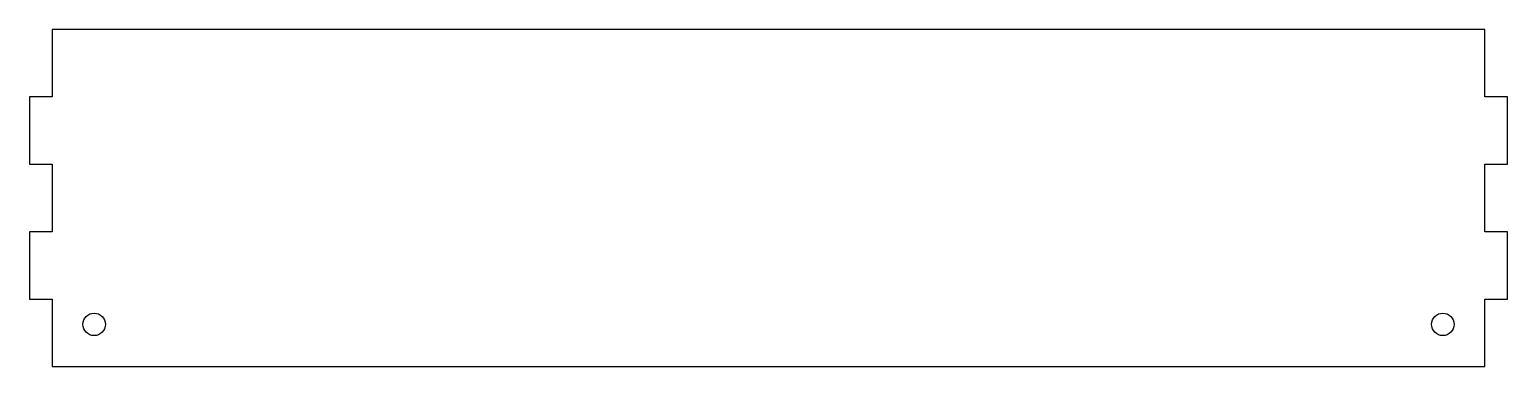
# Model space of a CAD drawing. Header units: millimetres. Extents: x -30 to 233, y 0 to 60.
import ezdxf

# ---------------------------------------------------------------- set-up
doc = ezdxf.new("R2010")
doc.units = ezdxf.units.MM

msp = doc.modelspace()

# ---------------------------------------------------------------- linework, layer by layer
msp.add_lwpolyline([(-26.4, 0), (228.6, 0), (228.6, 12), (232.6, 12), (232.6, 24), (228.6, 24), (228.6, 36), (232.6, 36), (232.6, 48), (228.6, 48), (228.6, 60), (-26.4, 60), (-26.4, 48), (-30.4, 48), (-30.4, 36), (-26.4, 36), (-26.4, 24), (-30.4, 24), (-30.4, 12), (-26.4, 12)], close=True)
for centre in [(-18.9, 7.5), (221.1, 7.5)]:
    msp.add_circle(centre, 2)

doc.saveas('drawing.dxf')
